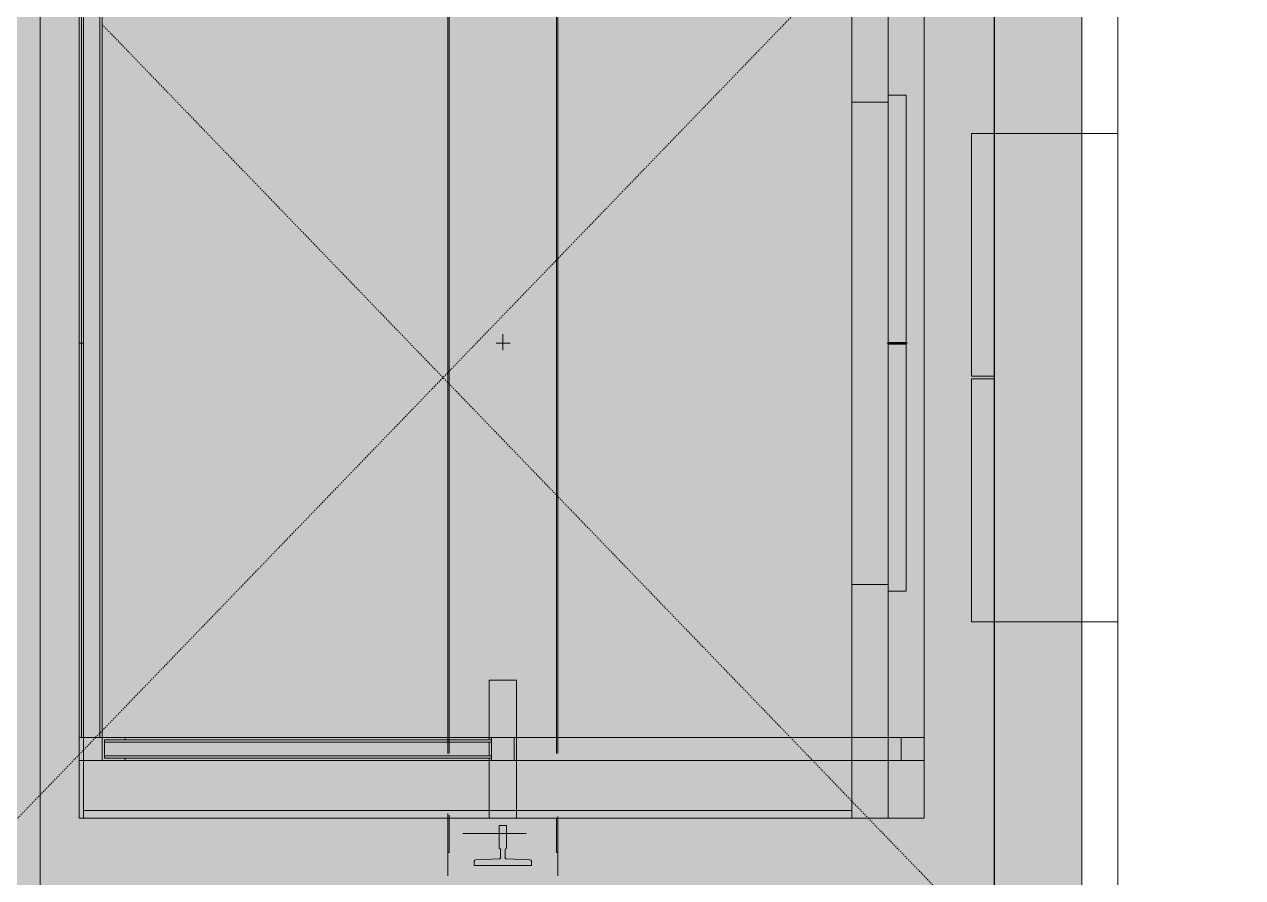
# Model space of a CAD drawing. Header units: inches. Extents: x -445 to 366, y -514 to 778.
# Drawn here: x -128.9 to -22.9, y 181.8 to 256.1 of the extents above; entities that cross this region are included whole.
import ezdxf

# ---------------------------------------------------------------- set-up
doc = ezdxf.new("R2010")
doc.units = ezdxf.units.IN
doc.header["$MEASUREMENT"] = 0
doc.linetypes.add('Overhead_2_', pattern=[0.15625, 0.09375, -0.0625])
for name, color, linetype, lineweight in [('A-DETL', 90, 'Continuous', 9), ('A-DETL-GENF', 92, 'Continuous', 9), ('A-DETL-MEDM', 33, 'Continuous', 9), ('A-DOOR', 31, 'Continuous', 9), ('A-FLOR-OVHD', 1, 'Overhead_2_', 9), ('A-WALL', 113, 'Continuous', 9), ('A-WALL-PATT', 111, 'Continuous', 13), ('I-WALL', 2, 'Continuous', 9), ('Q-SPCQ', 91, 'Continuous', 9)]:
    doc.layers.add(name, color=color, linetype=linetype, lineweight=lineweight)

# ---------------------------------------------------------------- blocks, each defined once
blk = doc.blocks.new('Hecht_PAD_AA-Arch_detached_rvt-1-Test Fit - Mezzanine Plan')
at = {"layer": 'A-FLOR-OVHD'}
for p, q in [((-122.17, 194.58), (-56.89, 262.21)), ((-122.17, 256.08), (-62.24, 194)), ((-122.74, 194), (-122.17, 194.58)), ((-123.78, 192.91), (-122.74, 194)), ((-62.24, 194), (-60.31, 192)), ((-140.49, 175.61), (-124.17, 192.51)), ((-124.17, 192.51), (-123.78, 192.91)), ((-60.31, 192), (-56.89, 188.45)), ((-56.89, 188.45), (-55.47, 186.98)), ((-55.47, 186.98), (-44.49, 175.61))]:
    blk.add_line(p, q, dxfattribs=at)
at = {"layer": 'I-WALL'}
for p, q in [((-44.49, 275.33), (-44.49, 173.33)), ((-36.86, 165.71), (-36.86, 275.33))]:
    blk.add_line(p, q, dxfattribs=at)
blk = doc.blocks.new('Elevator Door-Center - 42_ x 96_-2776190-Test Fit - Mezzanine Plan')
at = {"layer": 'Q-SPCQ'}
for p, q in [((-25.15, -3.81), (-25.15, -5.81)), ((-25.15, -3.81), (-25.15, -5.81)), ((-4.03, -5.81), (-4.03, -3.81)), ((-4.03, -3.81), (-4.03, -5.81)), ((-3.78, -5.81), (-3.78, -3.81)), ((-3.78, -3.81), (-3.78, -5.81)), ((17.35, -3.81), (17.35, -5.81)), ((17.35, -3.81), (17.35, -5.81)), ((-4.03, -5.81), (-25.15, -5.81)), ((-25.15, -5.81), (-4.03, -5.81)), ((-3.78, -5.81), (17.35, -5.81)), ((17.35, -5.81), (-3.78, -5.81))]:
    blk.add_line(p, q, dxfattribs=at)
blk = doc.blocks.new('Door-Opening - 42_5_ x 84_-2635700-Test Fit - Mezzanine Plan')
at = {"layer": 'A-DETL-MEDM'}
for p, q in [((-21.57, 1.56), (-21.57, -1.56)), ((20.93, -1.56), (20.93, 1.56))]:
    blk.add_line(p, q, dxfattribs=at)
blk = doc.blocks.new('schindler-3300na_traction_elevator_machine_room-less_general_purpose_front_or_front-rear_opening_2100-3500_capacity_3300bim - 3500 Front-2750691-Test Fit - Mezzanine Plan')
at = {"layer": 'Q-SPCQ'}
for p, q in [((47.01, 40.28), (-54.99, 40.28)), ((47.01, 40.28), (-54.99, 40.28)), ((47.01, 40.28), (-54.99, 40.28)), ((-41.34, 36.89), (-36.33, 36.89)), ((-36.33, 36.89), (-41.34, 36.89)), ((-41.34, 36.89), (-41.34, 1.18)), ((-41.34, 36.89), (-36.33, 36.89)), ((-36.33, 36.89), (-41.34, 36.89)), ((-41.34, 36.5), (-41.34, 36.89)), ((-41.34, 36.89), (-41.34, 36.5)), ((-41.34, 36.89), (-41.34, 1.18)), ((-36.33, 36.89), (-41.34, 36.89)), ((-41.34, 36.89), (-36.33, 36.89)), ((-41.34, 1.18), (-41.34, 36.89)), ((-36.33, 36.89), (-41.34, 36.89)), ((-41.34, 36.89), (-41.34, 1.18)), ((-41.34, 1.18), (-41.34, 36.89)), ((-41.34, 36.89), (-36.33, 36.89)), ((-36.33, 36.89), (-41.34, 36.89)), ((-41.34, 36.89), (-41.34, 1.18)), ((-41.34, 1.18), (-41.34, 36.89)), ((-41.34, 36.89), (-36.33, 36.89)), ((-41.34, 36.5), (-36.33, 36.5)), ((-36.33, 36.5), (-41.34, 36.5)), ((-36.33, 36.5), (-40.67, 36.5)), ((-40.67, 36.5), (-40.67, 1.18)), ((-36.33, 36.89), (-34.33, 36.89)), ((-34.33, 36.89), (-36.33, 36.89)), ((-36.33, 36.89), (-34.33, 36.89)), ((-34.33, 36.89), (-36.33, 36.89)), ((-34.33, 36.89), (-36.33, 36.89)), ((-36.33, 36.89), (-34.33, 36.89)), ((-34.33, 36.89), (-36.33, 36.89)), ((-36.33, 36.89), (-34.33, 36.89)), ((-34.33, 36.89), (-36.33, 36.89)), ((-36.33, 36.89), (-34.33, 36.89)), ((-34.33, 36.89), (-36.33, 36.89)), ((-36.33, 36.89), (-36.33, -36.69)), ((-36.33, -36.69), (-36.33, 36.89)), ((-36.33, 36.89), (-34.33, 36.89)), ((-34.33, 36.89), (-36.33, 36.89)), ((-36.33, 36.89), (-36.33, 34.89)), ((-36.33, 34.89), (-36.33, 36.89)), ((-36.33, 36.89), (-34.33, 36.89)), ((0, 36.5), (-36.33, 36.5)), ((-36.33, 36.5), (-34.33, 36.5)), ((-34.33, 36.5), (-36.33, 36.5)), ((-34.33, 36.89), (0, 36.89)), ((34.33, 36.89), (-34.33, 36.89)), ((-34.33, 36.89), (34.33, 36.89)), ((34.33, 36.89), (-34.33, 36.89)), ((34.33, 36.89), (-34.33, 36.89)), ((-34.33, 36.89), (34.33, 36.89)), ((34.33, 36.89), (-34.33, 36.89)), ((-34.33, 36.89), (34.33, 36.89)), ((34.33, 36.89), (-34.33, 36.89)), ((-34.33, 36.89), (34.33, 36.89)), ((34.33, 36.89), (-34.33, 36.89)), ((-34.33, 36.89), (-34.33, 34.89)), ((-34.33, 34.89), (-34.33, 36.89)), ((-34.33, 36.89), (34.33, 36.89)), ((34.33, 36.89), (-34.33, 36.89)), ((-34.33, 36.89), (-34.33, 34.89)), ((-34.33, 34.89), (-34.33, 36.89)), ((-34.33, 36.89), (34.33, 36.89)), ((-34.33, 36.69), (-34.33, 36.89)), ((-34.33, 36.89), (-34.33, 34.89)), ((-34.33, 36.89), (34.33, 36.89)), ((-34.33, 36.89), (34.33, 36.89)), ((-34.33, -36.69), (-34.33, 36.89)), ((-34.33, 36.89), (-34.33, 34.89)), ((-34.33, 34.89), (-34.33, 36.89)), ((-34.33, 36.89), (-34.33, 36.69)), ((-34.33, 35.09), (-34.33, 36.69)), ((-34.33, 36.69), (34.33, 36.69)), ((-34.33, 36.69), (34.33, 36.69)), ((-34.33, 36.69), (-34.33, 35.09)), ((-34.33, 36.5), (34.33, 36.5)), ((34.33, 36.5), (-34.33, 36.5)), ((0, 36.89), (0, 36.69)), ((0, 36.89), (0, 36.69)), ((0, 36.69), (0, 36.5)), ((0, 36.69), (0, 36.5)), ((36.33, 36.5), (0, 36.5)), ((-34.33, 34.89), (-34.33, 35.09)), ((34.33, 35.09), (-34.33, 35.09)), ((-34.33, 35.09), (34.33, 35.09)), ((-34.33, 35.09), (-34.33, 34.89)), ((-36.33, 34.89), (-34.33, 34.89)), ((-36.33, 32.89), (-36.33, 34.89)), ((-36.33, 34.89), (-36.33, 32.89)), ((-34.33, 34.89), (-36.33, 34.89)), ((-36.33, 34.89), (-34.33, 34.89)), ((-34.33, 34.89), (-36.33, 34.89)), ((-35.93, 34.69), (-36.13, 34.69)), ((-36.13, 34.69), (-36.13, 32.89)), ((-36.13, 32.89), (-36.13, 34.69)), ((-36.13, 34.69), (-34.52, 34.69)), ((-36.13, 34.69), (-36.13, 32.89)), ((-36.13, 32.89), (-36.13, 34.69)), ((-34.52, 34.69), (-36.13, 34.69)), ((-36.13, 34.69), (-34.52, 34.69)), ((-34.72, 34.69), (-35.93, 34.69)), ((-35.93, 34.69), (-35.93, 1.18)), ((-35.93, 34.69), (-35.93, 1)), ((-34.72, 1), (-34.72, 34.69)), ((-34.72, 34.69), (-34.72, 1.18)), ((-34.52, 34.69), (-34.72, 34.69)), ((-34.52, 32.89), (-34.52, 34.69)), ((-34.52, 34.69), (-34.52, 32.89)), ((-34.52, 32.89), (-34.52, 34.69)), ((-34.52, 34.69), (-34.52, 32.89)), ((-34.33, 34.89), (34.33, 34.89)), ((34.33, 34.89), (-34.33, 34.89)), ((-34.33, 34.89), (34.33, 34.89)), ((34.33, 34.89), (-34.33, 34.89)), ((-34.33, 34.89), (34.33, 34.89)), ((-34.33, 34.89), (34.33, 34.89)), ((-34.33, 34.89), (-34.33, 32.89)), ((-34.33, 32.89), (-34.33, 34.89)), ((-34.33, 34.89), (-34.33, -36.69)), ((-36.13, 32.89), (-36.33, 32.89)), ((-36.33, 32.89), (-36.13, 32.89)), ((-36.13, 32.89), (-36.13, 1)), ((-36.13, 32.89), (-36.13, 1.18)), ((-36.13, 32.89), (-36.13, 1)), ((-36.13, 1), (-36.13, 32.89)), ((-34.33, 32.89), (-34.52, 32.89)), ((-34.52, 32.89), (-34.52, 1.18)), ((-34.52, 32.89), (-34.52, 1)), ((-34.52, 32.89), (-34.33, 32.89)), ((-34.52, 1), (-34.52, 32.89)), ((-34.52, 32.89), (-34.52, 1)), ((-41.34, 4.78), (-46.38, 4.78)), ((-44.33, 4.78), (-44.33, 4.67)), ((-44.33, 4.67), (-41.34, 4.67)), ((-40.95, 4.78), (-41.34, 4.78)), ((-41.34, 4.67), (-41.07, 4.67)), ((-34.72, 4.78), (-35.72, 4.78)), ((-35.72, 4.67), (-34.72, 4.67)), ((-34.52, 4.78), (-34.7, 4.78)), ((-34.7, 4.67), (-34.52, 4.67)), ((-34.33, 4.78), (-34.52, 4.78)), ((-34.52, 4.67), (-34.33, 4.67)), ((34.33, 4.78), (-34.33, 4.78)), ((-34.33, 4.67), (34.33, 4.67)), ((-42.67, 3.47), (-42.67, -2.04)), ((-45.09, 2.5), (-45.47, 2.5)), ((-45.47, 2.5), (-45.47, -2.5)), ((-45.47, -2.5), (-45.47, 2.5)), ((-45.47, 2.5), (-45.09, 2.5)), ((-44.89, 0.31), (-44.97, 2.35)), ((-44.97, 2.35), (-44.89, 0.31)), ((-41.34, 1.18), (-41.34, -1.18)), ((-41.34, 1.18), (-41.34, -1.18)), ((-41.34, -1.18), (-41.34, 1.18)), ((-41.34, 1.18), (-41.34, -1.18)), ((-41.34, -1.18), (-41.34, 1.18)), ((-41.34, 1.18), (-41.34, -1.18)), ((-41.34, -1.18), (-41.34, 1.18)), ((-41.34, -1.18), (-41.34, 1.18)), ((-41.34, 1.18), (-36.33, 1.18)), ((-36.33, 1.18), (-41.34, 1.18)), ((-41.34, 1.18), (-41.34, -1.18)), ((-40.67, 1.16), (-40.67, -1.16)), ((-36.33, 1.18), (-36.13, 1.18)), ((-36.13, 1.18), (-36.33, 1.18)), ((-36.13, 1.18), (-36.13, 1)), ((-35.93, 1.18), (-34.72, 1.18)), ((-35.93, 1), (-35.93, 1.18)), ((-34.72, 1.18), (-35.93, 1.18)), ((-34.72, 1.18), (-34.72, 1)), ((-34.52, 1.18), (-34.33, 1.18)), ((-34.52, 1), (-34.52, 1.18)), ((-34.33, 1.18), (-34.52, 1.18)), ((-34.33, 1.18), (-29.33, 1.18)), ((-29.33, 1.18), (-34.33, 1.18)), ((-29.33, 1.18), (-29.33, -1.18)), ((-29.33, -1.18), (-29.33, 1.18)), ((-44.09, 0.19), (-44.77, 0.19)), ((-44.77, 0.19), (-44.09, 0.19)), ((-41.97, 0.31), (-43.97, 0.31)), ((-43.97, 0.31), (-41.97, 0.31)), ((-41.97, -0.31), (-41.97, 0.31)), ((-41.97, 0.31), (-41.97, -0.31)), ((-34.33, 1), (-36.33, 1)), ((-36.33, 1), (-36.33, -1)), ((-36.13, 1), (-36.33, 1)), ((-36.33, 1), (-36.33, -1)), ((-35.93, 1), (-36.13, 1)), ((-34.52, 1), (-36.13, 1)), ((-36.13, 1), (-34.52, 1)), ((-34.72, 1), (-35.93, 1)), ((-34.52, 1), (-34.72, 1)), ((-34.33, 1), (-34.52, 1)), ((-34.33, -1), (-34.33, 1)), ((-34.33, -1), (-34.33, 1)), ((-0.61, 0), (0.57, 0)), ((-0.59, 0), (0.79, 0)), ((0, 0.59), (0, -0.59)), ((0, 0.59), (0, -0.59)), ((0, 0.55), (0, -0.63)), ((-44.97, -2.35), (-44.89, -0.31)), ((-44.89, -0.31), (-44.97, -2.35)), ((-44.77, -0.19), (-44.09, -0.19)), ((-44.09, -0.19), (-44.77, -0.19)), ((-43.97, -0.31), (-41.97, -0.31)), ((-41.97, -0.31), (-43.97, -0.31)), ((-36.33, -1), (-34.33, -1)), ((-36.33, -1), (-34.33, -1)), ((-34.33, -1), (-36.33, -1)), ((-36.33, -1), (-36.33, -34.69)), ((-36.33, -34.69), (-36.33, -1)), ((-36.33, -1), (-34.33, -1)), ((-34.33, -34.69), (-34.33, -1)), ((-34.33, -1), (-34.33, -34.69)), ((0.59, 0), (-0.59, 0)), ((-41.34, -1.18), (-41.34, -36.69)), ((-41.34, -1.18), (-41.34, -33.54)), ((-41.34, -33.54), (-41.34, -1.18)), ((-41.34, -1.18), (-41.34, -33.54)), ((-41.34, -33.54), (-41.34, -1.18)), ((-41.34, -1.18), (-41.34, -33.54)), ((-41.34, -33.54), (-41.34, -1.18)), ((-36.33, -1.18), (-41.34, -1.18)), ((-41.34, -1.18), (-36.33, -1.18)), ((-40.67, -1.18), (-40.67, -30.39)), ((-34.33, -1.18), (-36.33, -1.18)), ((-36.33, -1.18), (-34.33, -1.18)), ((-29.33, -1.18), (-34.33, -1.18)), ((-34.33, -1.18), (-29.33, -1.18)), ((-45.47, -2.5), (-45.09, -2.5)), ((-45.09, -2.5), (-45.47, -2.5)), ((-46.38, -4.78), (-41.34, -4.78)), ((-41.34, -4.67), (-44.33, -4.67)), ((-44.33, -4.67), (-44.33, -4.78)), ((-41.34, -4.78), (-41.19, -4.78)), ((-34.33, -4.67), (-35.72, -4.67)), ((-35.72, -4.78), (-34.33, -4.78)), ((34.33, -4.67), (-34.33, -4.67)), ((-34.33, -4.78), (34.33, -4.78)), ((-36.33, -30.39), (-41.34, -30.39)), ((-41.34, -30.39), (-36.33, -30.39)), ((-41.34, -30.39), (-41.34, -33.54)), ((-41.34, -30.39), (-41.34, -33.54)), ((-36.33, -30.39), (-40.67, -30.39)), ((-34.33, -30.39), (-36.33, -30.39)), ((-34.33, -30.39), (-36.33, -30.39)), ((-36.33, -30.39), (-34.33, -30.39)), ((-21, -30.39), (-34.33, -30.39)), ((34.33, -30.39), (-34.33, -30.39)), ((-34.33, -30.39), (34.33, -30.39)), ((-21, -30.39), (-21, -33.54)), ((21, -30.39), (21, -33.54)), ((34.33, -30.39), (21, -30.39)), ((-41.34, -33.54), (-36.33, -33.54)), ((-41.34, -33.54), (-41.34, -36.69)), ((-41.34, -33.54), (-41.34, -36.69)), ((-41.34, -33.54), (-36.33, -33.54)), ((-36.33, -33.54), (-41.34, -33.54)), ((-41.34, -33.54), (-36.33, -33.54)), ((-36.33, -33.54), (-41.34, -33.54)), ((-41.34, -33.54), (-41.34, -36.69)), ((-41.34, -36.69), (-41.34, -33.54)), ((-36.33, -33.54), (-34.33, -33.54)), ((-36.33, -33.54), (-34.33, -33.54)), ((-34.33, -33.54), (-36.33, -33.54)), ((-36.33, -33.54), (-34.33, -33.54)), ((-34.33, -33.54), (-36.33, -33.54)), ((-34.33, -33.54), (-21, -33.54)), ((-34.33, -33.54), (34.33, -33.54)), ((34.33, -33.54), (-34.33, -33.54)), ((-34.33, -33.54), (34.33, -33.54)), ((34.33, -33.54), (-34.33, -33.54)), ((-21.59, -33.54), (-21.59, -35.12)), ((-0.08, -33.54), (-21.59, -33.54)), ((-0.08, -35.12), (-0.08, -33.54)), ((0, -33.47), (0, -33.54)), ((0, -33.54), (0, -35.22)), ((21.59, -33.54), (0.08, -33.54)), ((0.08, -33.54), (0.08, -35.12)), ((21, -33.54), (34.33, -33.54)), ((21.59, -35.12), (21.59, -33.54)), ((-36.33, -34.69), (-36.33, -36.69)), ((-34.33, -34.69), (-36.33, -34.69)), ((-36.33, -34.69), (-34.33, -34.69)), ((-36.33, -36.69), (-36.33, -34.69)), ((-36.33, -34.69), (-36.33, -36.69)), ((-36.33, -36.69), (-36.33, -34.69)), ((-34.33, -36.69), (-34.33, -34.69)), ((-34.33, -34.69), (-34.33, -36.69)), ((-34.33, -36.69), (-34.33, -34.69)), ((-34.33, -34.69), (-34.33, -36.69)), ((-21.59, -35.12), (-0.08, -35.12)), ((0.08, -35.12), (21.59, -35.12)), ((-36.33, -36.69), (-41.34, -36.69)), ((-36.33, -36.69), (-41.34, -36.69)), ((-41.34, -36.69), (-36.33, -36.69)), ((-41.34, -36.69), (-36.33, -36.69)), ((-36.33, -36.69), (-41.34, -36.69)), ((-34.33, -36.69), (-36.33, -36.69)), ((-34.33, -36.69), (-36.33, -36.69)), ((-36.33, -36.69), (-34.33, -36.69)), ((-36.33, -36.69), (-34.33, -36.69)), ((-34.33, -36.69), (-36.33, -36.69)), ((-36.33, -36.69), (-34.33, -36.69)), ((-34.33, -36.69), (-36.33, -36.69)), ((-36.33, -36.69), (-34.33, -36.69)), ((-34.33, -36.69), (-36.33, -36.69)), ((-36.33, -36.69), (-34.33, -36.69)), ((-34.33, -36.69), (-36.33, -36.69)), ((34.33, -36.69), (-34.33, -36.69)), ((34.33, -36.69), (-34.33, -36.69)), ((-34.33, -36.69), (34.33, -36.69)), ((-34.33, -36.69), (34.33, -36.69)), ((34.33, -36.69), (-34.33, -36.69)), ((-54.99, -42.8), (47.01, -42.8))]:
    blk.add_line(p, q, dxfattribs=at)
for centre, radius, start, end in [((-45.16, 2.32), 0.197, 10.4644, 69), ((-45.16, 2.32), 0.197, 10.4644, 69), ((-44.77, 0.31), 0.123, 180, 270), ((-44.77, 0.31), 0.123, 180, 210), ((-44.77, 0.31), 0.123, 210, 240), ((-44.77, 0.31), 0.123, 240, 255), ((-44.77, 0.31), 0.123, 255, 270), ((-44.17, 0.39), 0.217, 291.2956, 338.7044), ((-44.17, 0.39), 0.217, 291.2956, 338.7044), ((-44.77, -0.31), 0.123, 90, 180), ((-44.77, -0.31), 0.123, 150, 180), ((-44.77, -0.31), 0.123, 135, 150), ((-44.77, -0.31), 0.123, 90, 135), ((-44.16, -0.38), 0.198, 18.4495, 71.5318), ((-44.16, -0.38), 0.198, 18.4495, 71.5318), ((-45.16, -2.32), 0.197, 291, 349.5356), ((-45.16, -2.32), 0.197, 291, 349.5356)]:
    blk.add_arc(centre, radius, start, end, dxfattribs=at)

msp = doc.modelspace()

# ---------------------------------------------------------------- hatches: boundary and pattern name
at = {"layer": 'A-DETL-GENF'}
h = msp.add_hatch(color=256, dxfattribs=at)
h.paths.add_polyline_path([(-191.29, -481.67), (77.42, -481.67), (77.42, -473.54), (-206.49, -473.54), (-206.49, -481.67)], flags=0)
h.paths.add_polyline_path([(-282.14, -478.04), (-246.48, -478), (-246.48, -473.54), (-285.99, -473.54), (-285.99, -478.04)], flags=0)
h.paths.add_polyline_path([(-382.08, -478.04), (-357.99, -478), (-357.99, -473.54), (-385.99, -473.54), (-385.99, -324.11), (-390.49, -324.11), (-390.45, -478.04), (-386.62, -478.04)], flags=0)
h.paths.add_polyline_path([(-9.58, -467.54), (77.42, -467.54), (77.42, -466.42), (-38.24, -466.42), (-38.24, -353.92), (-42.58, -353.92), (-38.52, -357.78), (-45.86, -458.79), (-45.86, -457.54), (-183.36, -457.54), (-183.36, -456.04), (-128.99, -456.04), (-129.69, -454.54), (-183.36, -454.54), (-183.36, -415.54), (-147.87, -415.54), (-148.34, -414.54), (-92.36, -414.54), (-92.37, -404.54), (-183.36, -404.54), (-183.36, -364.54), (-84.26, -364.54), (-84.26, -363.04), (-183.36, -363.04), (-183.36, -362.87), (-248.91, -362.87), (-248.91, -456.21), (-202.33, -456.21), (-202.33, -456.04), (-202.2, -456.04), (-202.2, -456.21), (-200.37, -456.21), (-200.37, -456.69), (-202.2, -456.69), (-202.2, -457.54), (-250.24, -457.54), (-250.24, -361.54), (-45.86, -361.54), (-45.86, -353.92), (-257.86, -353.92), (-257.86, -466.42), (-285.99, -466.42), (-285.99, -467.54), (-29.7, -467.54)], flags=0)
h.paths.add_polyline_path([(-373, -467.54), (-357.99, -467.54), (-357.99, -466.42), (-378.86, -466.42), (-378.86, -324.11), (-379.99, -324.11), (-379.99, -467.54), (-376.84, -467.54)], flags=0)
h.paths.add_polyline_path([(-42.05, -462.61), (-45.86, -462.61), (-45.86, -458.79)], flags=0)
h.paths.add_polyline_path([(-127.69, -413.04), (-183.36, -413.04), (-183.36, -412.54), (-149.27, -412.54), (-149.74, -411.54), (-95, -411.52), (-94.97, -411.44), (-95.06, -411.17), (-95.36, -410.75), (-95.36, -407.54), (-183.36, -407.54), (-183.36, -406.04), (-93.86, -406.04), (-93.86, -413.04), (-123.14, -413.04)], flags=0)
h.paths.add_polyline_path([(-95.89, -408.94), (-95.89, -408.94), (-95.74, -408.94)], flags=0)
h.paths.add_polyline_path([(-378.36, 58.33), (-378.36, 124.96), (-372.67, 124.96), (-372.67, 130.96), (-378.36, 130.96), (-378.36, 245.46), (-372.67, 245.46), (-372.67, 251.46), (-378.36, 251.46), (-378.36, 262.08), (-379.99, 262.08), (-379.99, 58.33), (-378.86, 58.33)], flags=0)
h.paths.add_polyline_path([(-318.86, 58.33), (-318.86, 162.33), (-294.86, 162.33), (-294.86, 303.58), (-379.99, 303.58), (-379.99, 268.08), (-372.36, 268.08), (-372.36, 78.96), (-377.49, 78.96), (-377.49, 68.96), (-372.36, 68.96), (-372.36, 58.33), (-336.65, 58.33)], flags=0)
h.paths.add_polyline_path([(-372.36, 69.3), (-377.14, 69.3), (-377.14, 78.61), (-372.36, 78.61), (-372.36, 71.3)], flags=0)
h.paths.add_polyline_path([(-375.43, 125.25), (-378.36, 125.27), (-378.36, 130.66), (-372.97, 130.66), (-373, 125.25)], flags=0)
h.paths.add_polyline_path([(-140.49, 173.33), (-142.86, 165.71), (-148.11, 165.71), (-141.53, 172.29)], flags=0)
h.paths.add_polyline_path([(-44.49, 173.33), (-44.49, 165.71), (-140.49, 165.71), (-140.49, 173.33), (-45.92, 173.33)], flags=0)
h.paths.add_polyline_path([(-36.86, 130.46), (-36.86, 165.71), (-44.49, 173.33), (-44.49, 275.33), (-36.86, 282.96), (-140.49, 282.96), (-92.49, 279.14), (-140.49, 275.33), (-148.11, 282.96), (-148.11, 130.46), (-44.49, 130.46)], flags=0)
h.paths.add_polyline_path([(-372.97, 245.75), (-378.36, 245.77), (-378.36, 251.16), (-372.97, 251.16)], flags=0)
h.paths.add_polyline_path([(-73.14, 271.83), (-73.14, 271.83), (-71.93, 271.83)], flags=0)
h.paths.add_polyline_path([(-136.11, 578.33), (-39.24, 578.33), (-39.24, 578.83), (41.51, 578.83), (41.51, 593.58), (-138.49, 593.58), (-138.49, 578.33)], flags=0)
h.paths.add_polyline_path([(37.89, 579.46), (-134.86, 579.46), (-134.86, 585.46), (37.89, 585.46)], flags=0)
at = {"layer": 'A-WALL-PATT'}
msp.add_hatch(color=256, dxfattribs=at).paths.add_polyline_path([(-36.86, 165.71), (-36.86, 282.96), (-44.49, 275.33), (-44.49, 173.33)], flags=0)

# ---------------------------------------------------------------- linework, layer by layer
at = {"layer": 'A-DETL'}
for p, q in [((-36.86, 246.58), (-36.86, 282.96)), ((-44.49, 204.08), (-44.49, 246.58)), ((-44.49, 246.58), (-36.86, 246.58)), ((-36.86, 204.08), (-44.49, 204.08)), ((-36.86, 130.46), (-36.86, 204.08))]:
    msp.add_line(p, q, dxfattribs=at)
at = {"layer": 'A-WALL'}
msp.add_line((-44.49, 275.33), (-44.49, 173.33), dxfattribs=at)
at = {"layer": 'I-WALL'}
for p, q in [((-33.74, 127.33), (-33.74, 284.96)), ((-36.86, 282.96), (-36.86, 165.71))]:
    msp.add_line(p, q, dxfattribs=at)

# ---------------------------------------------------------------- block references
msp.add_blockref('Hecht_PAD_AA-Arch_detached_rvt-1-Test Fit - Mezzanine Plan', (0, 0))
at = {"layer": 'A-DOOR', "rotation": 270}
msp.add_blockref('Door-Opening - 42_5_ x 84_-2635700-Test Fit - Mezzanine Plan', (-35.3, 225.01), dxfattribs=at)
at = {"layer": 'Q-SPCQ'}
for name, p, rotation in [('schindler-3300na_traction_elevator_machine_room-less_general_purpose_front_or_front-rear_opening_2100-3500_capacity_3300bim - 3500 Front-2750691-Test Fit - Mezzanine Plan', (-87.28, 228.32), 90), ('Elevator Door-Center - 42_ x 96_-2776190-Test Fit - Mezzanine Plan', (-40.67, 221.43), 270)]:
    msp.add_blockref(name, p, dxfattribs=dict(at, rotation=rotation))

doc.saveas('drawing.dxf')
